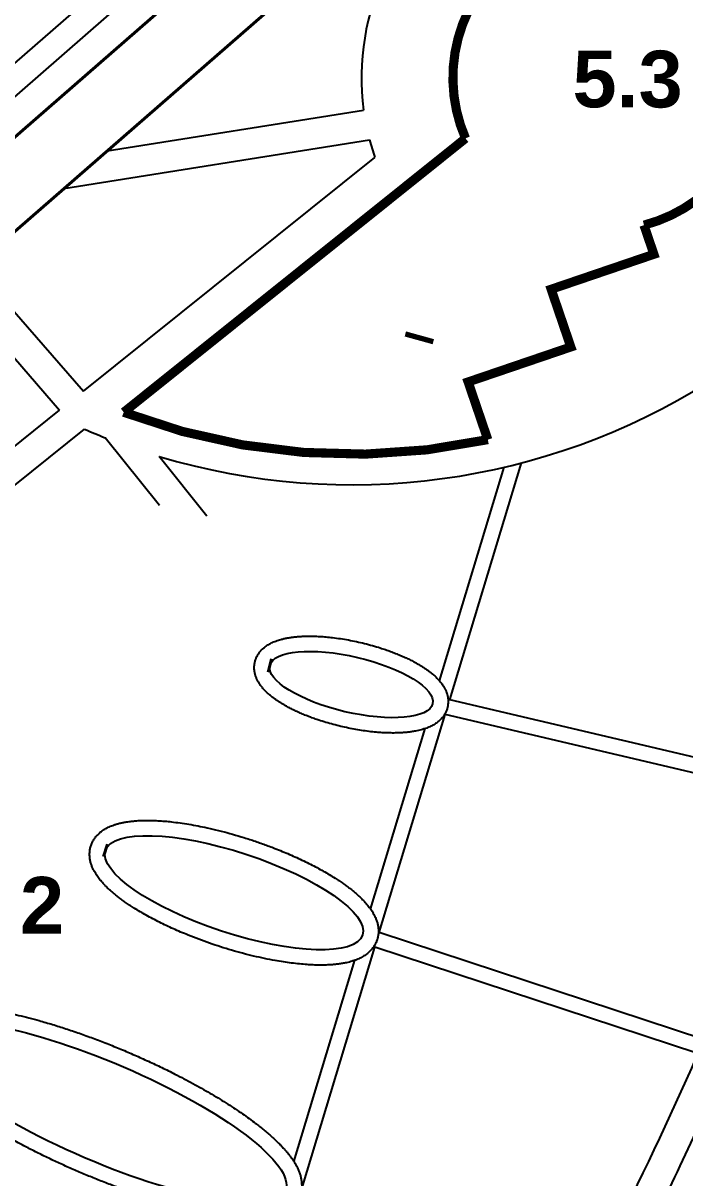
# Model space of a CAD drawing. Header units: millimetres. Extents: x 85680 to 1644304, y -104706 to 909689.
# Drawn here: x 1154858 to 1219964, y 258549 to 372199 of the extents above; entities that cross this region are included whole.
import ezdxf

# ---------------------------------------------------------------- set-up
doc = ezdxf.new("R2010")
doc.units = ezdxf.units.MM
for name, color, linetype in [('expl', 7, 'Continuous'), ('new building', 7, 'Continuous'), ('urban planing', 243, 'Continuous')]:
    doc.layers.add(name, color=color, linetype=linetype)
doc.layers.add('line07', color=202, linetype='FENCELINE2', lineweight=70)
doc.layers.add('road', color=252, linetype='Continuous', lineweight=40)
doc.styles.add('ПЛОЩАДЬ', font='arialbd.ttf')
doc.linetypes.add('FENCELINE2', pattern='A,0.25,-0.1,[132,ltypeshp.shx,S=0.1,R=0,X=-0.1,Y=0],-0.1,1', length=1.45)

msp = doc.modelspace()

# ---------------------------------------------------------------- linework, layer by layer
at = {"layer": 'line07'}
msp.add_line((1195189, 340825, 0), (1192472, 341579, 0), dxfattribs=at)
at = {"layer": 'new building', "linetype": 'FENCELINE2'}
msp.add_line((1173128, 384916, 0), (1144498, 359958, 0), dxfattribs=at)
at = {"layer": 'new building', "const_width": 900, "elevation": 0}
msp.add_lwpolyline([(1164758, 333899, 0.145654), (1200575, 331204), (1198640, 336883), (1208742, 340325), (1206807, 346004), (1216914, 349448), (1215938, 352313, 0.548092), (1223706, 376379), (1233703, 383077, 0.2774649), (1207900, 393489), (1209786, 381638, 0.490036), (1198383, 360852), (1164758, 333899)], format="xyb", dxfattribs=at)
at = {"layer": 'road'}
for p, q in [((1114219, 326266, 0), (1183984, 387083, 0)), ((1151608, 349573, 0), (1188583, 381806, 0)), ((1178969, 308323, 0), (1179281, 309647, 0)), ((1162763, 290173, 0), (1163164, 291388, 0))]:
    msp.add_line(p, q, dxfattribs=at)
at = {"layer": 'urban planing'}
for p, q in [((1144514, 356655, 0), (1171850, 380485, 0)), ((1163138, 359624, 0), (1188354, 363644, 0)), ((1158873, 355906, 0), (1188937, 360699, 0)), ((1160798, 335988, 0), (1189464, 358972, 0)), ((1150101, 348259, 0), (1160798, 335988, 0)), ((1152439, 341011, 0), (1158455, 334110, 0)), ((1095065, 283284, 0), (1158455, 334110, 0)), ((1143968, 318649, 0), (1160907, 332231, 0)), ((1168274, 324719, 0), (1162921, 331395, 0)), ((1172948, 323686, 0), (1168250, 329545, 0)), ((1195826, 307463, 0), (1202189, 328493, 0)), ((1196826, 305589, 0), (1203883, 328912, 0)), ((1231488, 297431, 0), (1196826, 305589, 0)), ((1189898, 282691, 0), (1196391, 304151, 0)), ((1221627, 298211, 0), (1196391, 304151, 0)), ((1189034, 285013, 0), (1194405, 302766, 0)), ((1221833, 272164, 0), (1189898, 282691, 0)), ((1182267, 257468, 0), (1189464, 281255, 0)), ((1221230, 270783, 0), (1189464, 281255, 0)), ((1181507, 260137, 0), (1187507, 279967, 0))]:
    msp.add_line(p, q, dxfattribs=at)
at = {"layer": 'urban planing', "elevation": 0}
for points in [[(1264024, 411827), (1241067, 329020, -0.0561665), (1213023, 253372), (1184347, 203169)], [(1224093, 269840, -0.0136118), (1215666, 251951), (1186952, 201681)]]:
    msp.add_lwpolyline(points, format="xyb", dxfattribs=at)
at = {"layer": 'urban planing'}
for centre, radius, start, end in [((1212142, 366825, 0), 24000, 153.67055, 187.61557), ((1212142, 366825, 0), 24000, 194.78723, 199.09942), ((1187195, 392722, 0), 65957, 253.30702, 302.19351), ((1187195, 392722, 0), 65957, 246.51175, 248.40605)]:
    msp.add_arc(centre, radius, start, end, dxfattribs=at)
for centre, major_axis, ratio in [((1187135, 307100, 0), (8010, -1885), 0.3329122), ((1175610, 286612, 0), (12646, -4169), 0.298129), ((1162805, 265011, 0), (17856, -7670), 0.2504322), ((1132974, 237327, 0), (-35914, 19293), 0.4777692), ((1133011, 237307, 0), (-33209, 17890), 0.4279762)]:
    msp.add_ellipse(centre, major_axis=major_axis, ratio=ratio, dxfattribs=at)
for points, knots in [([(1196606, 304871, 0), (1196606, 304871, 0), (1196618, 304922, 0), (1196629, 304975, 0), (1196646, 305079, 0), (1196653, 305132, 0), (1196664, 305237, 0), (1196667, 305290, 0), (1196671, 305394, 0), (1196671, 305447, 0), (1196668, 305550, 0), (1196665, 305602, 0), (1196656, 305704, 0), (1196650, 305754, 0), (1196635, 305854, 0), (1196626, 305903, 0), (1196606, 306001, 0), (1196594, 306049, 0), (1196569, 306144, 0), (1196555, 306190, 0), (1196526, 306282, 0), (1196510, 306327, 0), (1196476, 306416, 0), (1196458, 306460, 0), (1196421, 306546, 0), (1196402, 306589, 0), (1196361, 306672, 0), (1196340, 306713, 0), (1196297, 306794, 0), (1196274, 306834, 0), (1196228, 306913, 0), (1196204, 306951, 0), (1196145, 307044, 0), (1196109, 307098, 0), (1196033, 307204, 0), (1195995, 307255, 0), (1195915, 307357, 0), (1195874, 307407, 0), (1195790, 307506, 0), (1195747, 307554, 0), (1195659, 307650, 0), (1195614, 307697, 0), (1195522, 307790, 0), (1195475, 307836, 0), (1195379, 307926, 0), (1195330, 307971, 0), (1195230, 308060, 0), (1195179, 308104, 0), (1195053, 308209, 0), (1194977, 308270, 0), (1194822, 308391, 0), (1194742, 308451, 0), (1194579, 308569, 0), (1194495, 308627, 0), (1194324, 308742, 0), (1194237, 308799, 0), (1194059, 308912, 0), (1193969, 308967, 0), (1193784, 309078, 0), (1193690, 309132, 0), (1193498, 309240, 0), (1193400, 309293, 0), (1193163, 309420, 0), (1193021, 309492, 0), (1192731, 309635, 0), (1192584, 309705, 0), (1192283, 309843, 0), (1192129, 309911, 0), (1191818, 310043, 0), (1191659, 310108, 0), (1191338, 310236, 0), (1191174, 310298, 0), (1190844, 310420, 0), (1190677, 310479, 0), (1190339, 310595, 0), (1190168, 310651, 0), (1189743, 310786, 0), (1189486, 310863, 0), (1188969, 311010, 0), (1188708, 311079, 0), (1188183, 311210, 0), (1187920, 311271, 0), (1187391, 311386, 0), (1187127, 311439, 0), (1186599, 311536, 0), (1186335, 311580, 0), (1185811, 311660, 0), (1185551, 311695, 0), (1185079, 311750, 0), (1184866, 311772, 0), (1184446, 311809, 0), (1184238, 311824, 0), (1183827, 311848, 0), (1183624, 311856, 0), (1183256, 311865, 0), (1183091, 311866, 0), (1182764, 311864, 0), (1182603, 311861, 0), (1182287, 311849, 0), (1182131, 311840, 0), (1181824, 311817, 0), (1181674, 311803, 0), (1181409, 311773, 0), (1181295, 311759, 0), (1181068, 311725, 0), (1180957, 311707, 0), (1180738, 311666, 0), (1180630, 311644, 0), (1180417, 311595, 0), (1180313, 311569, 0), (1180128, 311517, 0), (1180048, 311493, 0), (1179889, 311442, 0), (1179810, 311415, 0), (1179655, 311357, 0), (1179578, 311327, 0), (1179427, 311262, 0), (1179352, 311228, 0), (1179220, 311162, 0), (1179161, 311132, 0), (1179045, 311068, 0), (1178988, 311034, 0), (1178875, 310963, 0), (1178819, 310926, 0), (1178709, 310848, 0), (1178654, 310808, 0), (1178558, 310730, 0), (1178516, 310695, 0), (1178433, 310621, 0), (1178393, 310582, 0), (1178313, 310502, 0), (1178274, 310461, 0), (1178198, 310374, 0), (1178160, 310330, 0), (1178089, 310237, 0), (1178054, 310189, 0), (1177993, 310098, 0), (1177966, 310056, 0), (1177915, 309969, 0), (1177890, 309924, 0), (1177844, 309833, 0), (1177822, 309787, 0), (1177781, 309692, 0), (1177762, 309644, 0), (1177726, 309547, 0), (1177710, 309497, 0), (1177681, 309397, 0), (1177668, 309346, 0), (1177646, 309244, 0), (1177636, 309193, 0), (1177621, 309090, 0), (1177614, 309038, 0), (1177605, 308935, 0), (1177602, 308883, 0), (1177600, 308781, 0), (1177600, 308730, 0), (1177604, 308628, 0), (1177607, 308578, 0), (1177617, 308478, 0), (1177623, 308428, 0), (1177639, 308330, 0), (1177648, 308282, 0), (1177668, 308187, 0), (1177679, 308140, 0), (1177704, 308047, 0), (1177718, 308001, 0), (1177747, 307911, 0), (1177763, 307867, 0), (1177796, 307780, 0), (1177813, 307737, 0), (1177850, 307652, 0), (1177869, 307610, 0), (1177909, 307528, 0), (1177929, 307488, 0), (1177972, 307409, 0), (1177994, 307369, 0), (1178049, 307277, 0), (1178082, 307223, 0), (1178150, 307119, 0), (1178186, 307068, 0), (1178259, 306967, 0), (1178297, 306917, 0), (1178374, 306820, 0), (1178413, 306772, 0), (1178494, 306678, 0), (1178536, 306632, 0), (1178621, 306540, 0), (1178664, 306495, 0), (1178753, 306406, 0), (1178798, 306362, 0), (1178890, 306275, 0), (1178937, 306232, 0), (1179054, 306128, 0), (1179124, 306068, 0), (1179268, 305950, 0), (1179341, 305891, 0), (1179492, 305776, 0), (1179569, 305719, 0), (1179727, 305606, 0), (1179808, 305551, 0), (1179972, 305440, 0), (1180056, 305386, 0), (1180227, 305278, 0), (1180315, 305224, 0), (1180492, 305119, 0), (1180583, 305066, 0), (1180803, 304942, 0), (1180935, 304871, 0), (1181203, 304731, 0), (1181341, 304662, 0), (1181621, 304526, 0), (1181763, 304459, 0), (1182054, 304327, 0), (1182202, 304263, 0), (1182502, 304136, 0), (1182654, 304074, 0), (1182964, 303952, 0), (1183120, 303892, 0), (1183438, 303776, 0), (1183598, 303719, 0), (1183993, 303584, 0), (1184229, 303507, 0), (1184707, 303359, 0), (1184949, 303289, 0), (1185436, 303154, 0), (1185681, 303090, 0), (1186174, 302969, 0), (1186422, 302912, 0), (1186918, 302806, 0), (1187166, 302756, 0), (1187661, 302665, 0), (1187908, 302624, 0), (1188400, 302548, 0), (1188645, 302515, 0), (1189130, 302456, 0), (1189371, 302430, 0), (1189807, 302392, 0), (1190004, 302377, 0), (1190393, 302354, 0), (1190585, 302346, 0), (1190964, 302335, 0), (1191151, 302333, 0), (1191518, 302335, 0), (1191699, 302339, 0), (1192017, 302353, 0), (1192155, 302360, 0), (1192428, 302381, 0), (1192562, 302393, 0), (1192825, 302421, 0), (1192955, 302438, 0), (1193210, 302475, 0), (1193335, 302496, 0), (1193556, 302538, 0), (1193652, 302558, 0), (1193840, 302602, 0), (1193934, 302625, 0), (1194117, 302675, 0), (1194208, 302701, 0), (1194386, 302759, 0), (1194474, 302789, 0), (1194631, 302848, 0), (1194699, 302875, 0), (1194835, 302933, 0), (1194902, 302964, 0), (1195034, 303028, 0), (1195100, 303062, 0), (1195229, 303134, 0), (1195293, 303172, 0), (1195407, 303243, 0), (1195457, 303277, 0), (1195555, 303346, 0), (1195604, 303382, 0), (1195699, 303458, 0), (1195746, 303497, 0), (1195839, 303580, 0), (1195885, 303623, 0), (1195965, 303705, 0), (1196001, 303743, 0), (1196070, 303822, 0), (1196104, 303863, 0), (1196170, 303947, 0), (1196202, 303990, 0), (1196264, 304080, 0), (1196294, 304126, 0), (1196350, 304220, 0), (1196377, 304269, 0), (1196428, 304368, 0), (1196452, 304419, 0), (1196496, 304523, 0), (1196517, 304576, 0), (1196554, 304683, 0), (1196571, 304738, 0), (1196593, 304818, 0), (1196600, 304844, 0), (1196606, 304871, 0)], [0, 0, 0, 0, 0.0110108, 0.0220215, 0.0220215, 0.044043, 0.044043, 0.0660646, 0.0660646, 0.0880861, 0.0880861, 0.1101076, 0.1101076, 0.1321291, 0.1321291, 0.1541507, 0.1541507, 0.1761722, 0.1761722, 0.1981937, 0.1981937, 0.2202152, 0.2202152, 0.2422367, 0.2422367, 0.2642583, 0.2642583, 0.2862798, 0.2862798, 0.3083013, 0.3083013, 0.3303228, 0.3303228, 0.3620543, 0.3620543, 0.3937858, 0.3937858, 0.4255173, 0.4255173, 0.4572487, 0.4572487, 0.4889802, 0.4889802, 0.5207117, 0.5207117, 0.5524431, 0.5524431, 0.5841746, 0.5841746, 0.6295241, 0.6295241, 0.6748735, 0.6748735, 0.720223, 0.720223, 0.7655724, 0.7655724, 0.8109218, 0.8109218, 0.8562713, 0.8562713, 0.9016207, 0.9016207, 0.9649399, 0.9649399, 1.028259, 1.028259, 1.0915781, 1.0915781, 1.1548972, 1.1548972, 1.2182163, 1.2182163, 1.2815354, 1.2815354, 1.3448546, 1.3448546, 1.4378443, 1.4378443, 1.5308341, 1.5308341, 1.6238238, 1.6238238, 1.7168136, 1.7168136, 1.8098033, 1.8098033, 1.9027931, 1.9027931, 1.9799319, 1.9799319, 2.0570707, 2.0570707, 2.1342095, 2.1342095, 2.1988706, 2.1988706, 2.2635318, 2.2635318, 2.328193, 2.328193, 2.3928542, 2.3928542, 2.4437581, 2.4437581, 2.494662, 2.494662, 2.5455659, 2.5455659, 2.5964698, 2.5964698, 2.6368224, 2.6368224, 2.677175, 2.677175, 2.7175276, 2.7175276, 2.7578801, 2.7578801, 2.7902394, 2.7902394, 2.8225987, 2.8225987, 2.854958, 2.854958, 2.8873173, 2.8873173, 2.9131848, 2.9131848, 2.9390522, 2.9390522, 2.9649196, 2.9649196, 2.9907871, 2.9907871, 3.0166545, 3.0166545, 3.0382715, 3.0382715, 3.0598885, 3.0598885, 3.0815056, 3.0815056, 3.1031226, 3.1031226, 3.1247396, 3.1247396, 3.1463566, 3.1463566, 3.1679736, 3.1679736, 3.1895906, 3.1895906, 3.2112077, 3.2112077, 3.2328247, 3.2328247, 3.2544417, 3.2544417, 3.2760587, 3.2760587, 3.2976757, 3.2976757, 3.3192927, 3.3192927, 3.3409098, 3.3409098, 3.3625268, 3.3625268, 3.3841438, 3.3841438, 3.4057608, 3.4057608, 3.4273778, 3.4273778, 3.4489949, 3.4489949, 3.4794715, 3.4794715, 3.5099482, 3.5099482, 3.5404248, 3.5404248, 3.5709015, 3.5709015, 3.6013781, 3.6013781, 3.6318548, 3.6318548, 3.6623314, 3.6623314, 3.6928081, 3.6928081, 3.7363342, 3.7363342, 3.7798603, 3.7798603, 3.8233864, 3.8233864, 3.8669125, 3.8669125, 3.9104386, 3.9104386, 3.9539647, 3.9539647, 3.9974908, 3.9974908, 4.0582509, 4.0582509, 4.1190109, 4.1190109, 4.179771, 4.179771, 4.2405311, 4.2405311, 4.3012911, 4.3012911, 4.3620512, 4.3620512, 4.4228113, 4.4228113, 4.5100549, 4.5100549, 4.5972984, 4.5972984, 4.684542, 4.684542, 4.7717856, 4.7717856, 4.8590292, 4.8590292, 4.9462728, 4.9462728, 5.0335164, 5.0335164, 5.12076, 5.12076, 5.1936021, 5.1936021, 5.2664442, 5.2664442, 5.3392863, 5.3392863, 5.4121284, 5.4121284, 5.4695282, 5.4695282, 5.5269281, 5.5269281, 5.5843279, 5.5843279, 5.6417277, 5.6417277, 5.6869842, 5.6869842, 5.7322408, 5.7322408, 5.7774974, 5.7774974, 5.822754, 5.822754, 5.8589282, 5.8589282, 5.8951024, 5.8951024, 5.9312766, 5.9312766, 5.9674508, 5.9674508, 5.9963325, 5.9963325, 6.0252142, 6.0252142, 6.054096, 6.054096, 6.0829777, 6.0829777, 6.1066153, 6.1066153, 6.1302529, 6.1302529, 6.1538905, 6.1538905, 6.1775281, 6.1775281, 6.2011657, 6.2011657, 6.2248033, 6.2248033, 6.2484409, 6.2484409, 6.2720785, 6.2720785, 6.2831853, 6.2831853, 6.2831853, 6.2831853]), ([(1189681, 281973, 0), (1189681, 281973, 0), (1189700, 282031, 0), (1189717, 282090, 0), (1189747, 282208, 0), (1189760, 282267, 0), (1189782, 282387, 0), (1189791, 282447, 0), (1189805, 282567, 0), (1189810, 282626, 0), (1189816, 282746, 0), (1189817, 282805, 0), (1189816, 282924, 0), (1189814, 282983, 0), (1189805, 283099, 0), (1189799, 283157, 0), (1189784, 283272, 0), (1189775, 283329, 0), (1189754, 283441, 0), (1189742, 283497, 0), (1189715, 283607, 0), (1189701, 283662, 0), (1189669, 283769, 0), (1189652, 283822, 0), (1189615, 283928, 0), (1189596, 283980, 0), (1189555, 284083, 0), (1189534, 284134, 0), (1189489, 284234, 0), (1189465, 284284, 0), (1189417, 284383, 0), (1189391, 284432, 0), (1189328, 284549, 0), (1189289, 284618, 0), (1189208, 284752, 0), (1189166, 284819, 0), (1189078, 284950, 0), (1189033, 285016, 0), (1188939, 285145, 0), (1188890, 285209, 0), (1188790, 285336, 0), (1188739, 285400, 0), (1188633, 285525, 0), (1188579, 285588, 0), (1188468, 285712, 0), (1188410, 285774, 0), (1188293, 285897, 0), (1188233, 285958, 0), (1188084, 286106, 0), (1187994, 286193, 0), (1187808, 286366, 0), (1187712, 286452, 0), (1187514, 286623, 0), (1187413, 286708, 0), (1187204, 286879, 0), (1187098, 286963, 0), (1186878, 287133, 0), (1186766, 287217, 0), (1186537, 287385, 0), (1186419, 287469, 0), (1186179, 287637, 0), (1186057, 287720, 0), (1185807, 287886, 0), (1185679, 287969, 0), (1185365, 288169, 0), (1185177, 288285, 0), (1184790, 288516, 0), (1184592, 288631, 0), (1184188, 288860, 0), (1183982, 288973, 0), (1183561, 289198, 0), (1183347, 289310, 0), (1182911, 289531, 0), (1182689, 289640, 0), (1182239, 289856, 0), (1182010, 289963, 0), (1181547, 290175, 0), (1181313, 290279, 0), (1180838, 290485, 0), (1180598, 290586, 0), (1180114, 290785, 0), (1179870, 290883, 0), (1179264, 291120, 0), (1178900, 291256, 0), (1178167, 291521, 0), (1177798, 291649, 0), (1177056, 291895, 0), (1176683, 292014, 0), (1175936, 292241, 0), (1175563, 292349, 0), (1174817, 292555, 0), (1174445, 292653, 0), (1173705, 292837, 0), (1173337, 292923, 0), (1172667, 293069, 0), (1172364, 293132, 0), (1171765, 293248, 0), (1171468, 293302, 0), (1170881, 293400, 0), (1170591, 293445, 0), (1170019, 293525, 0), (1169737, 293560, 0), (1169231, 293616, 0), (1169005, 293638, 0), (1168560, 293675, 0), (1168341, 293690, 0), (1167910, 293714, 0), (1167698, 293722, 0), (1167283, 293732, 0), (1167079, 293734, 0), (1166717, 293730, 0), (1166558, 293725, 0), (1166244, 293712, 0), (1166090, 293703, 0), (1165788, 293680, 0), (1165639, 293666, 0), (1165348, 293633, 0), (1165205, 293614, 0), (1164953, 293574, 0), (1164843, 293555, 0), (1164627, 293513, 0), (1164520, 293489, 0), (1164310, 293439, 0), (1164207, 293412, 0), (1164003, 293354, 0), (1163903, 293322, 0), (1163725, 293261, 0), (1163647, 293232, 0), (1163493, 293171, 0), (1163417, 293139, 0), (1163266, 293071, 0), (1163192, 293035, 0), (1163045, 292959, 0), (1162973, 292918, 0), (1162845, 292842, 0), (1162790, 292806, 0), (1162679, 292732, 0), (1162625, 292694, 0), (1162518, 292613, 0), (1162465, 292571, 0), (1162362, 292483, 0), (1162312, 292437, 0), (1162221, 292349, 0), (1162181, 292308, 0), (1162103, 292223, 0), (1162064, 292179, 0), (1161990, 292088, 0), (1161954, 292042, 0), (1161885, 291946, 0), (1161851, 291896, 0), (1161788, 291795, 0), (1161757, 291743, 0), (1161700, 291637, 0), (1161673, 291583, 0), (1161623, 291473, 0), (1161599, 291417, 0), (1161556, 291303, 0), (1161536, 291245, 0), (1161501, 291129, 0), (1161486, 291070, 0), (1161458, 290951, 0), (1161447, 290892, 0), (1161428, 290773, 0), (1161420, 290713, 0), (1161409, 290593, 0), (1161405, 290534, 0), (1161402, 290415, 0), (1161402, 290356, 0), (1161406, 290239, 0), (1161410, 290180, 0), (1161420, 290064, 0), (1161427, 290007, 0), (1161444, 289893, 0), (1161454, 289837, 0), (1161477, 289726, 0), (1161490, 289671, 0), (1161519, 289562, 0), (1161534, 289508, 0), (1161567, 289401, 0), (1161585, 289349, 0), (1161623, 289244, 0), (1161643, 289193, 0), (1161685, 289091, 0), (1161707, 289041, 0), (1161753, 288941, 0), (1161777, 288891, 0), (1161827, 288793, 0), (1161853, 288745, 0), (1161918, 288628, 0), (1161958, 288559, 0), (1162041, 288424, 0), (1162085, 288357, 0), (1162175, 288224, 0), (1162222, 288158, 0), (1162319, 288028, 0), (1162368, 287963, 0), (1162471, 287835, 0), (1162524, 287771, 0), (1162632, 287644, 0), (1162688, 287581, 0), (1162803, 287456, 0), (1162861, 287394, 0), (1162982, 287269, 0), (1163043, 287207, 0), (1163196, 287058, 0), (1163289, 286970, 0), (1163480, 286796, 0), (1163579, 286709, 0), (1163781, 286536, 0), (1163885, 286449, 0), (1164099, 286277, 0), (1164209, 286192, 0), (1164434, 286021, 0), (1164549, 285935, 0), (1164784, 285765, 0), (1164905, 285681, 0), (1165150, 285511, 0), (1165276, 285427, 0), (1165532, 285259, 0), (1165663, 285175, 0), (1165984, 284974, 0), (1166176, 284857, 0), (1166571, 284624, 0), (1166773, 284508, 0), (1167186, 284278, 0), (1167397, 284164, 0), (1167826, 283938, 0), (1168045, 283825, 0), (1168489, 283603, 0), (1168715, 283493, 0), (1169174, 283276, 0), (1169407, 283169, 0), (1169878, 282957, 0), (1170117, 282852, 0), (1170599, 282646, 0), (1170843, 282545, 0), (1171434, 282306, 0), (1171784, 282169, 0), (1172490, 281904, 0), (1172846, 281776, 0), (1173562, 281527, 0), (1173923, 281407, 0), (1174646, 281175, 0), (1175009, 281064, 0), (1175734, 280852, 0), (1176096, 280751, 0), (1176819, 280559, 0), (1177179, 280468, 0), (1177895, 280298, 0), (1178251, 280218, 0), (1178955, 280071, 0), (1179304, 280003, 0), (1179924, 279891, 0), (1180197, 279846, 0), (1180737, 279762, 0), (1181003, 279725, 0), (1181529, 279657, 0), (1181788, 279628, 0), (1182297, 279577, 0), (1182548, 279556, 0), (1182998, 279526, 0), (1183198, 279515, 0), (1183593, 279499, 0), (1183787, 279494, 0), (1184168, 279490, 0), (1184355, 279491, 0), (1184722, 279499, 0), (1184902, 279507, 0), (1185220, 279526, 0), (1185359, 279537, 0), (1185632, 279562, 0), (1185766, 279577, 0), (1186031, 279612, 0), (1186161, 279631, 0), (1186416, 279675, 0), (1186541, 279700, 0), (1186762, 279748, 0), (1186859, 279771, 0), (1187050, 279821, 0), (1187144, 279848, 0), (1187329, 279905, 0), (1187420, 279936, 0), (1187601, 280001, 0), (1187689, 280036, 0), (1187847, 280103, 0), (1187916, 280135, 0), (1188053, 280201, 0), (1188121, 280236, 0), (1188254, 280310, 0), (1188320, 280348, 0), (1188450, 280430, 0), (1188514, 280472, 0), (1188627, 280553, 0), (1188676, 280591, 0), (1188774, 280669, 0), (1188822, 280709, 0), (1188915, 280794, 0), (1188961, 280837, 0), (1189051, 280928, 0), (1189095, 280975, 0), (1189180, 281073, 0), (1189221, 281124, 0), (1189300, 281228, 0), (1189338, 281282, 0), (1189404, 281384, 0), (1189433, 281431, 0), (1189489, 281528, 0), (1189515, 281578, 0), (1189565, 281679, 0), (1189588, 281730, 0), (1189631, 281834, 0), (1189651, 281887, 0), (1189673, 281951, 0), (1189677, 281962, 0), (1189681, 281973, 0)], [0, 0, 0, 0, 0.010175, 0.02035, 0.02035, 0.0407, 0.0407, 0.06105, 0.06105, 0.0813999, 0.0813999, 0.1017499, 0.1017499, 0.1220999, 0.1220999, 0.1424499, 0.1424499, 0.1627999, 0.1627999, 0.1831499, 0.1831499, 0.2034999, 0.2034999, 0.2238499, 0.2238499, 0.2441998, 0.2441998, 0.2645498, 0.2645498, 0.2848998, 0.2848998, 0.3052498, 0.3052498, 0.3341713, 0.3341713, 0.3630927, 0.3630927, 0.3920142, 0.3920142, 0.4209356, 0.4209356, 0.4498571, 0.4498571, 0.4787785, 0.4787785, 0.5077, 0.5077, 0.5366214, 0.5366214, 0.5778698, 0.5778698, 0.6191182, 0.6191182, 0.6603666, 0.6603666, 0.701615, 0.701615, 0.7428634, 0.7428634, 0.7841118, 0.7841118, 0.8253602, 0.8253602, 0.8666086, 0.8666086, 0.9250221, 0.9250221, 0.9834356, 0.9834356, 1.0418491, 1.0418491, 1.1002627, 1.1002627, 1.1586762, 1.1586762, 1.2170897, 1.2170897, 1.2755032, 1.2755032, 1.3339167, 1.3339167, 1.3923303, 1.3923303, 1.4775663, 1.4775663, 1.5628023, 1.5628023, 1.6480383, 1.6480383, 1.7332743, 1.7332743, 1.8185103, 1.8185103, 1.9037463, 1.9037463, 1.9749904, 1.9749904, 2.0462345, 2.0462345, 2.1174787, 2.1174787, 2.1887228, 2.1887228, 2.2476461, 2.2476461, 2.3065695, 2.3065695, 2.3654929, 2.3654929, 2.4244162, 2.4244162, 2.4721941, 2.4721941, 2.5199721, 2.5199721, 2.56775, 2.56775, 2.6155279, 2.6155279, 2.6535213, 2.6535213, 2.6915147, 2.6915147, 2.7295082, 2.7295082, 2.7675016, 2.7675016, 2.7980013, 2.7980013, 2.828501, 2.828501, 2.8590007, 2.8590007, 2.8895004, 2.8895004, 2.913793, 2.913793, 2.9380856, 2.9380856, 2.9623782, 2.9623782, 2.9866708, 2.9866708, 3.006957, 3.006957, 3.0272432, 3.0272432, 3.0475293, 3.0475293, 3.0678155, 3.0678155, 3.0881017, 3.0881017, 3.1083879, 3.1083879, 3.1286741, 3.1286741, 3.1489602, 3.1489602, 3.1692464, 3.1692464, 3.1895326, 3.1895326, 3.2098188, 3.2098188, 3.2301049, 3.2301049, 3.2503911, 3.2503911, 3.2706773, 3.2706773, 3.2909635, 3.2909635, 3.3112497, 3.3112497, 3.3315358, 3.3315358, 3.351822, 3.351822, 3.3721082, 3.3721082, 3.3923944, 3.3923944, 3.4126805, 3.4126805, 3.4329667, 3.4329667, 3.4532529, 3.4532529, 3.4825214, 3.4825214, 3.5117898, 3.5117898, 3.5410583, 3.5410583, 3.5703268, 3.5703268, 3.5995952, 3.5995952, 3.6288637, 3.6288637, 3.6581322, 3.6581322, 3.6874006, 3.6874006, 3.7291531, 3.7291531, 3.7709057, 3.7709057, 3.8126582, 3.8126582, 3.8544107, 3.8544107, 3.8961632, 3.8961632, 3.9379157, 3.9379157, 3.9796682, 3.9796682, 4.0214207, 4.0214207, 4.0804474, 4.0804474, 4.1394741, 4.1394741, 4.1985007, 4.1985007, 4.2575274, 4.2575274, 4.3165541, 4.3165541, 4.3755807, 4.3755807, 4.4346074, 4.4346074, 4.493634, 4.493634, 4.5764157, 4.5764157, 4.6591973, 4.6591973, 4.741979, 4.741979, 4.8247606, 4.8247606, 4.9075423, 4.9075423, 4.9903239, 4.9903239, 5.0731056, 5.0731056, 5.1558872, 5.1558872, 5.222173, 5.222173, 5.2884589, 5.2884589, 5.3547447, 5.3547447, 5.4210306, 5.4210306, 5.4758823, 5.4758823, 5.5307341, 5.5307341, 5.5855858, 5.5855858, 5.6404376, 5.6404376, 5.6843981, 5.6843981, 5.7283587, 5.7283587, 5.7723192, 5.7723192, 5.8162797, 5.8162797, 5.851333, 5.851333, 5.8863863, 5.8863863, 5.9214397, 5.9214397, 5.956493, 5.956493, 5.9846034, 5.9846034, 6.0127138, 6.0127138, 6.0408242, 6.0408242, 6.0689346, 6.0689346, 6.0914436, 6.0914436, 6.1139527, 6.1139527, 6.1364618, 6.1364618, 6.1589709, 6.1589709, 6.18148, 6.18148, 6.203989, 6.203989, 6.2228356, 6.2228356, 6.2416822, 6.2416822, 6.2605288, 6.2605288, 6.2793754, 6.2793754, 6.2831853, 6.2831853, 6.2831853, 6.2831853]), ([(1182039, 256749, 0), (1182065, 256809, 0), (1182089, 256870, 0), (1182132, 256994, 0), (1182151, 257056, 0), (1182185, 257182, 0), (1182199, 257245, 0), (1182224, 257372, 0), (1182234, 257436, 0), (1182250, 257563, 0), (1182255, 257626, 0), (1182263, 257752, 0), (1182264, 257815, 0), (1182264, 257940, 0), (1182262, 258003, 0), (1182254, 258126, 0), (1182248, 258187, 0), (1182233, 258309, 0), (1182224, 258369, 0), (1182203, 258488, 0), (1182191, 258547, 0), (1182164, 258664, 0), (1182149, 258722, 0), (1182117, 258838, 0), (1182100, 258895, 0), (1182063, 259008, 0), (1182043, 259064, 0), (1182001, 259175, 0), (1181979, 259230, 0), (1181933, 259340, 0), (1181909, 259395, 0), (1181859, 259503, 0), (1181833, 259557, 0), (1181768, 259688, 0), (1181727, 259764, 0), (1181642, 259916, 0), (1181598, 259991, 0), (1181505, 260142, 0), (1181457, 260216, 0), (1181358, 260366, 0), (1181306, 260440, 0), (1181199, 260589, 0), (1181144, 260663, 0), (1181031, 260812, 0), (1180972, 260886, 0), (1180852, 261034, 0), (1180790, 261108, 0), (1180663, 261257, 0), (1180598, 261331, 0), (1180435, 261512, 0), (1180335, 261619, 0), (1180130, 261833, 0), (1180023, 261941, 0), (1179804, 262156, 0), (1179691, 262265, 0), (1179458, 262482, 0), (1179339, 262590, 0), (1179093, 262809, 0), (1178967, 262919, 0), (1178708, 263138, 0), (1178575, 263249, 0), (1178303, 263470, 0), (1178164, 263581, 0), (1177880, 263804, 0), (1177735, 263916, 0), (1177378, 264185, 0), (1177163, 264343, 0), (1176722, 264661, 0), (1176495, 264820, 0), (1176031, 265138, 0), (1175794, 265298, 0), (1175309, 265617, 0), (1175061, 265777, 0), (1174555, 266097, 0), (1174298, 266256, 0), (1173773, 266575, 0), (1173506, 266735, 0), (1172963, 267052, 0), (1172688, 267211, 0), (1172129, 267526, 0), (1171845, 267683, 0), (1171271, 267996, 0), (1170980, 268152, 0), (1170393, 268461, 0), (1170095, 268614, 0), (1169369, 268983, 0), (1168937, 269197, 0), (1168064, 269620, 0), (1167623, 269828, 0), (1166734, 270237, 0), (1166286, 270439, 0), (1165386, 270833, 0), (1164933, 271026, 0), (1164026, 271404, 0), (1163571, 271588, 0), (1162662, 271946, 0), (1162208, 272120, 0), (1161301, 272458, 0), (1160849, 272621, 0), (1159951, 272935, 0), (1159504, 273087, 0), (1158617, 273377, 0), (1158177, 273516, 0), (1157307, 273780, 0), (1156877, 273905, 0), (1156109, 274120, 0), (1155768, 274211, 0), (1155096, 274384, 0), (1154764, 274466, 0), (1154111, 274620, 0), (1153789, 274692, 0), (1153156, 274826, 0), (1152844, 274888, 0), (1152233, 275001, 0), (1151933, 275052, 0), (1151403, 275136, 0), (1151170, 275169, 0), (1150712, 275230, 0), (1150488, 275257, 0), (1150047, 275303, 0), (1149831, 275322, 0), (1149407, 275354, 0), (1149200, 275366, 0), (1148834, 275382, 0), (1148674, 275386, 0), (1148360, 275390, 0), (1148205, 275389, 0), (1147902, 275382, 0), (1147754, 275376, 0), (1147461, 275359, 0), (1147318, 275348, 0), (1147066, 275323, 0), (1146956, 275310, 0), (1146740, 275280, 0), (1146634, 275263, 0), (1146424, 275226, 0), (1146320, 275205, 0), (1146116, 275159, 0), (1146015, 275133, 0), (1145836, 275083, 0), (1145757, 275059, 0), (1145601, 275008, 0), (1145524, 274980, 0), (1145372, 274922, 0), (1145296, 274890, 0), (1145147, 274823, 0), (1145073, 274788, 0), (1144943, 274720, 0), (1144885, 274688, 0), (1144772, 274621, 0), (1144716, 274586, 0), (1144605, 274512, 0), (1144550, 274474, 0), (1144443, 274393, 0), (1144390, 274350, 0), (1144287, 274262, 0), (1144237, 274215, 0), (1144147, 274128, 0), (1144108, 274087, 0), (1144032, 274003, 0), (1143994, 273959, 0), (1143922, 273870, 0), (1143887, 273823, 0), (1143820, 273729, 0), (1143788, 273680, 0), (1143727, 273581, 0), (1143697, 273530, 0), (1143642, 273427, 0), (1143616, 273374, 0), (1143568, 273267, 0), (1143545, 273213, 0), (1143504, 273103, 0), (1143485, 273047, 0), (1143451, 272935, 0), (1143436, 272879, 0), (1143409, 272765, 0), (1143397, 272708, 0), (1143378, 272595, 0), (1143370, 272537, 0), (1143357, 272424, 0), (1143353, 272367, 0), (1143347, 272253, 0), (1143346, 272197, 0), (1143346, 272085, 0), (1143348, 272029, 0), (1143355, 271918, 0), (1143360, 271863, 0), (1143372, 271754, 0), (1143379, 271699, 0), (1143397, 271592, 0), (1143406, 271538, 0), (1143428, 271432, 0), (1143441, 271380, 0), (1143467, 271276, 0), (1143482, 271224, 0), (1143512, 271121, 0), (1143528, 271071, 0), (1143563, 270970, 0), (1143581, 270919, 0), (1143628, 270798, 0), (1143657, 270728, 0), (1143718, 270587, 0), (1143751, 270518, 0), (1143819, 270380, 0), (1143854, 270311, 0), (1143929, 270175, 0), (1143967, 270107, 0), (1144048, 269972, 0), (1144089, 269905, 0), (1144175, 269771, 0), (1144220, 269704, 0), (1144312, 269570, 0), (1144359, 269504, 0), (1144457, 269371, 0), (1144507, 269304, 0), (1144632, 269143, 0), (1144708, 269048, 0), (1144866, 268859, 0), (1144947, 268764, 0), (1145116, 268574, 0), (1145204, 268479, 0), (1145384, 268288, 0), (1145476, 268193, 0), (1145667, 268001, 0), (1145765, 267905, 0), (1145966, 267712, 0), (1146070, 267616, 0), (1146282, 267422, 0), (1146390, 267325, 0), (1146613, 267130, 0), (1146726, 267032, 0), (1147010, 266793, 0), (1147182, 266651, 0), (1147537, 266367, 0), (1147720, 266225, 0), (1148095, 265939, 0), (1148288, 265795, 0), (1148683, 265508, 0), (1148885, 265364, 0), (1149299, 265075, 0), (1149510, 264930, 0), (1149942, 264640, 0), (1150162, 264495, 0), (1150611, 264205, 0), (1150840, 264059, 0), (1151306, 263769, 0), (1151542, 263624, 0), (1152023, 263335, 0), (1152268, 263190, 0), (1152763, 262902, 0), (1153014, 262758, 0), (1153627, 262414, 0), (1153991, 262213, 0), (1154732, 261815, 0), (1155107, 261617, 0), (1155869, 261226, 0), (1156254, 261032, 0), (1157033, 260648, 0), (1157427, 260459, 0), (1158220, 260085, 0), (1158620, 259901, 0), (1159425, 259538, 0), (1159830, 259360, 0), (1160642, 259010, 0), (1161050, 258839, 0), (1161866, 258503, 0), (1162275, 258339, 0), (1163093, 258020, 0), (1163502, 257864, 0), (1164316, 257561, 0), (1164723, 257414, 0), (1165532, 257130, 0), (1165934, 256993, 0), (1166734, 256728, 0), (1167131, 256601, 0), (1167917, 256357, 0), (1168307, 256241, 0), (1169078, 256019, 0), (1169459, 255913, 0), (1170211, 255714, 0), (1170581, 255620, 0), (1171311, 255444, 0), (1171670, 255363, 0), (1172307, 255226, 0), (1172588, 255169, 0), (1173139, 255064, 0), (1173410, 255015, 0), (1173943, 254926, 0), (1174205, 254886, 0), (1174718, 254814, 0), (1174969, 254782, 0), (1175419, 254733, 0), (1175618, 254713, 0), (1176010, 254681, 0), (1176203, 254667, 0), (1176580, 254647, 0), (1176765, 254640, 0), (1177128, 254632, 0), (1177305, 254632, 0), (1177617, 254636, 0), (1177753, 254641, 0), (1178019, 254654, 0), (1178150, 254662, 0), (1178408, 254684, 0), (1178534, 254697, 0), (1178783, 254728, 0), (1178906, 254746, 0), (1179122, 254784, 0), (1179217, 254802, 0), (1179404, 254842, 0), (1179496, 254863, 0), (1179679, 254911, 0), (1179769, 254937, 0), (1179947, 254992, 0), (1180035, 255022, 0), (1180191, 255081, 0), (1180260, 255109, 0), (1180396, 255167, 0), (1180463, 255198, 0), (1180597, 255264, 0), (1180663, 255299, 0), (1180793, 255373, 0), (1180857, 255412, 0), (1180971, 255486, 0), (1181022, 255521, 0), (1181121, 255593, 0), (1181170, 255631, 0), (1181266, 255710, 0), (1181313, 255751, 0), (1181405, 255837, 0), (1181451, 255881, 0), (1181538, 255973, 0), (1181581, 256021, 0), (1181663, 256120, 0), (1181703, 256171, 0), (1181779, 256276, 0), (1181815, 256330, 0), (1181885, 256442, 0), (1181917, 256499, 0), (1181978, 256615, 0), (1182007, 256675, 0), (1182035, 256740, 0), (1182037, 256744, 0), (1182039, 256749, 0)], [0, 0, 0, 0, 0.0180935, 0.0180935, 0.0361869, 0.0361869, 0.0542804, 0.0542804, 0.0723738, 0.0723738, 0.0904673, 0.0904673, 0.1085608, 0.1085608, 0.1266542, 0.1266542, 0.1447477, 0.1447477, 0.1628411, 0.1628411, 0.1809346, 0.1809346, 0.199028, 0.199028, 0.2171215, 0.2171215, 0.235215, 0.235215, 0.2533084, 0.2533084, 0.2714019, 0.2714019, 0.2894953, 0.2894953, 0.3154525, 0.3154525, 0.3414097, 0.3414097, 0.3673669, 0.3673669, 0.3933241, 0.3933241, 0.4192813, 0.4192813, 0.4452385, 0.4452385, 0.4711957, 0.4711957, 0.4971529, 0.4971529, 0.5343609, 0.5343609, 0.5715689, 0.5715689, 0.6087769, 0.6087769, 0.645985, 0.645985, 0.683193, 0.683193, 0.720401, 0.720401, 0.757609, 0.757609, 0.794817, 0.794817, 0.8472225, 0.8472225, 0.8996279, 0.8996279, 0.9520333, 0.9520333, 1.0044387, 1.0044387, 1.0568442, 1.0568442, 1.1092496, 1.1092496, 1.161655, 1.161655, 1.2140604, 1.2140604, 1.2664659, 1.2664659, 1.3188713, 1.3188713, 1.3933431, 1.3933431, 1.467815, 1.467815, 1.5422868, 1.5422868, 1.6167587, 1.6167587, 1.6912305, 1.6912305, 1.7657024, 1.7657024, 1.8401742, 1.8401742, 1.9146461, 1.9146461, 1.9891179, 1.9891179, 2.0635898, 2.0635898, 2.1239802, 2.1239802, 2.1843706, 2.1843706, 2.244761, 2.244761, 2.3051514, 2.3051514, 2.3655418, 2.3655418, 2.4142652, 2.4142652, 2.4629885, 2.4629885, 2.5117118, 2.5117118, 2.5604351, 2.5604351, 2.5995365, 2.5995365, 2.6386378, 2.6386378, 2.6777391, 2.6777391, 2.7168405, 2.7168405, 2.7477956, 2.7477956, 2.7787507, 2.7787507, 2.8097058, 2.8097058, 2.8406609, 2.8406609, 2.8655263, 2.8655263, 2.8903917, 2.8903917, 2.915257, 2.915257, 2.9401224, 2.9401224, 2.9599605, 2.9599605, 2.9797987, 2.9797987, 2.9996368, 2.9996368, 3.019475, 3.019475, 3.0393131, 3.0393131, 3.0555506, 3.0555506, 3.0717881, 3.0717881, 3.0880256, 3.0880256, 3.1042631, 3.1042631, 3.1205006, 3.1205006, 3.1367381, 3.1367381, 3.1529756, 3.1529756, 3.1692131, 3.1692131, 3.1854506, 3.1854506, 3.2016881, 3.2016881, 3.2179255, 3.2179255, 3.234163, 3.234163, 3.2504005, 3.2504005, 3.266638, 3.266638, 3.2828755, 3.2828755, 3.299113, 3.299113, 3.3153505, 3.3153505, 3.331588, 3.331588, 3.3478255, 3.3478255, 3.364063, 3.364063, 3.3803005, 3.3803005, 3.4035461, 3.4035461, 3.4267917, 3.4267917, 3.4500373, 3.4500373, 3.4732829, 3.4732829, 3.4965285, 3.4965285, 3.5197741, 3.5197741, 3.5430197, 3.5430197, 3.5662653, 3.5662653, 3.5994123, 3.5994123, 3.6325594, 3.6325594, 3.6657064, 3.6657064, 3.6988534, 3.6988534, 3.7320004, 3.7320004, 3.7651474, 3.7651474, 3.7982944, 3.7982944, 3.8314414, 3.8314414, 3.8790388, 3.8790388, 3.9266362, 3.9266362, 3.9742336, 3.9742336, 4.021831, 4.021831, 4.0694284, 4.0694284, 4.1170259, 4.1170259, 4.1646233, 4.1646233, 4.2122207, 4.2122207, 4.2598181, 4.2598181, 4.3074155, 4.3074155, 4.3743928, 4.3743928, 4.4413701, 4.4413701, 4.5083474, 4.5083474, 4.5753247, 4.5753247, 4.642302, 4.642302, 4.7092793, 4.7092793, 4.7762567, 4.7762567, 4.843234, 4.843234, 4.9102113, 4.9102113, 4.9771886, 4.9771886, 5.0441659, 5.0441659, 5.1111432, 5.1111432, 5.1781205, 5.1781205, 5.2450978, 5.2450978, 5.3120751, 5.3120751, 5.3790524, 5.3790524, 5.4330928, 5.4330928, 5.4871332, 5.4871332, 5.5411736, 5.5411736, 5.595214, 5.595214, 5.6398195, 5.6398195, 5.684425, 5.684425, 5.7290305, 5.7290305, 5.773636, 5.773636, 5.8089557, 5.8089557, 5.8442753, 5.8442753, 5.8795949, 5.8795949, 5.9149146, 5.9149146, 5.9430766, 5.9430766, 5.9712385, 5.9712385, 5.9994005, 5.9994005, 6.0275625, 6.0275625, 6.0501374, 6.0501374, 6.0727123, 6.0727123, 6.0952872, 6.0952872, 6.1178621, 6.1178621, 6.1360747, 6.1360747, 6.1542874, 6.1542874, 6.1725, 6.1725, 6.1907127, 6.1907127, 6.2089253, 6.2089253, 6.2271379, 6.2271379, 6.2453506, 6.2453506, 6.2635632, 6.2635632, 6.2817758, 6.2817758, 6.2831853, 6.2831853, 6.2831853, 6.2831853])]:
    msp.add_open_spline(points, degree=3, knots=knots, dxfattribs=at)

# ---------------------------------------------------------------- texts
at = {"layer": 'expl', "style": 'ПЛОЩАДЬ'}
for s, p in [('5.3', (1208914, 363910, 0)), ('5.2', (1148061, 282593, 0))]:
    msp.add_text(s, height=5575.6, dxfattribs=at).set_placement(p)

doc.saveas('drawing.dxf')
